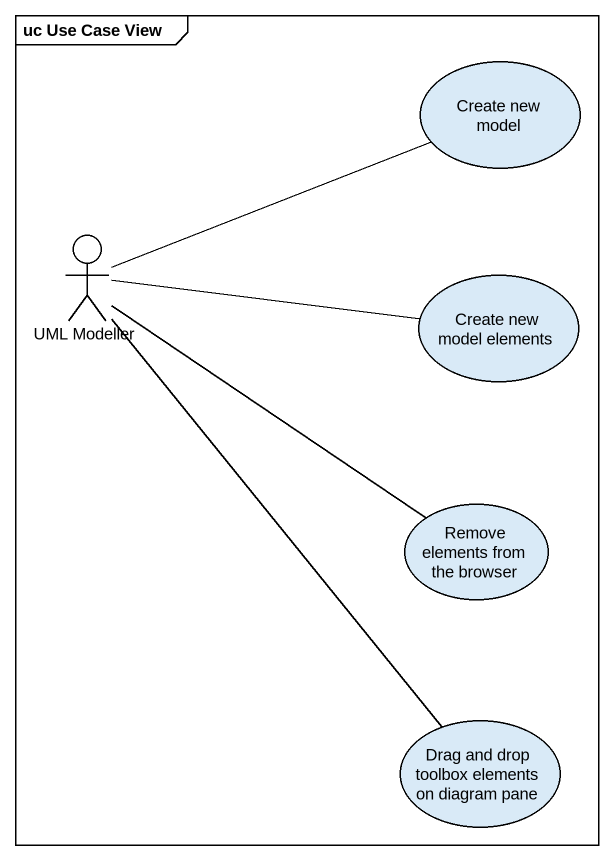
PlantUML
@startuml
mainframe uc Use Case View
usecase "Create new model" as Create_new_model
actor "UML Modeller" as UML_Modeller
usecase "Create new model elements" as Create_new_model_elements
usecase "Remove elements from the browser" as Remove_elements_from_the
usecase "Drag and drop toolbox elements on diagram pane" as Drag_and_drop_toolbox
UML_Modeller -right- Create_new_model
UML_Modeller -right- Create_new_model_elements
UML_Modeller -- Remove_elements_from_the
UML_Modeller -- Drag_and_drop_toolbox
@enduml
